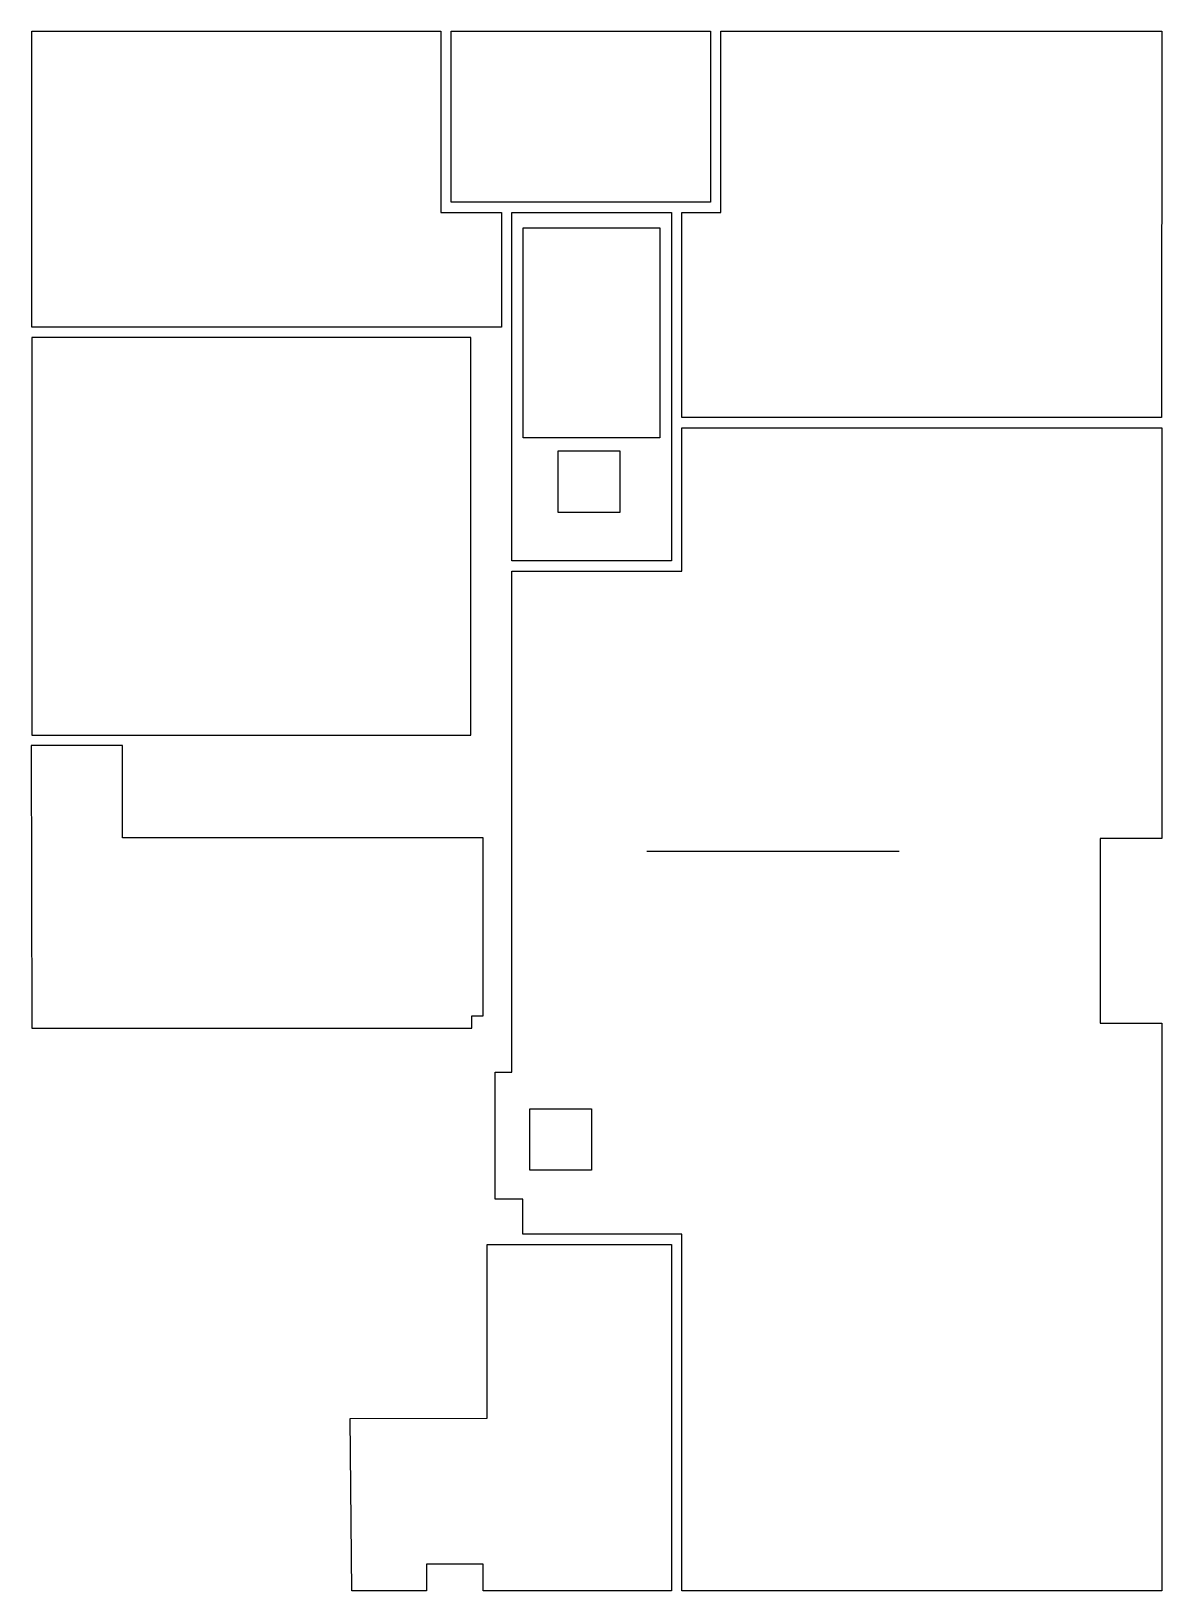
# Model space of a CAD drawing. Header units: metres. Extents: x -1846 to 9181, y -3931 to 11289.
import ezdxf

# ---------------------------------------------------------------- set-up
doc = ezdxf.new("R2010")
doc.units = ezdxf.units.M
doc.layers.add('AREE LEONARDO', color=5, linetype='Continuous')

msp = doc.modelspace()

# ---------------------------------------------------------------- linework, layer by layer
at = {"layer": 'AREE LEONARDO'}
msp.add_line((4159, 3286), (6621, 3286), dxfattribs=at)
at = {"layer": 'AREE LEONARDO', "color": 5}
for points in [[(-1839, 11289), (2151, 11289), (2151, 9519), (2741, 9519), (2741, 8399), (-1839, 8399)], [(4881, 11289), (9181, 11289), (9179, 7519), (4501, 7519), (4501, 9519), (4881, 9519)], [(2841, 9519), (4401, 9519), (4401, 6119), (2841, 6119)], [(2441, 8299), (-1839, 8299), (-1839, 4419), (2441, 4419)], [(4501, 7419), (9181, 7419), (9181, 3409), (8581, 3409), (8581, 1609), (9181, 1609), (9181, -3931), (4501, -3931), (4501, -451), (2951, -451), (2951, -111), (2681, -111), (2681, 1131), (2841, 1131), (2841, 6019), (4501, 6019)], [(-956, 3416), (-956, 4319), (-1846, 4319), (-1839, 1559), (2451, 1559), (2451, 1679), (2561, 1679), (2561, 2259), (2561, 3416)]]:
    msp.add_lwpolyline(points, close=True, dxfattribs=at)
at = {"layer": 'AREE LEONARDO', "color": 3}
for points in [[(2251, 11289), (4781, 11289), (4781, 9619), (2251, 9619)], [(2601, -551), (4401, -551), (4401, -3931), (2561, -3931), (2561, -3671), (2011, -3671), (2011, -3931), (1281, -3931), (1265, -2251), (2601, -2248)]]:
    msp.add_lwpolyline(points, close=True, dxfattribs=at)
at = {"layer": 'AREE LEONARDO', "color": 2}
msp.add_lwpolyline([(2954, 9369), (4284, 9369), (4284, 7321), (2954, 7321)], close=True, dxfattribs=at)
at = {"layer": 'AREE LEONARDO', "color": 1}
for points in [[(3295, 7193), (3895, 7193), (3895, 6593), (3295, 6593)], [(3018, 773), (3618, 773), (3618, 173), (3018, 173)]]:
    msp.add_lwpolyline(points, close=True, dxfattribs=at)

doc.saveas('drawing.dxf')
